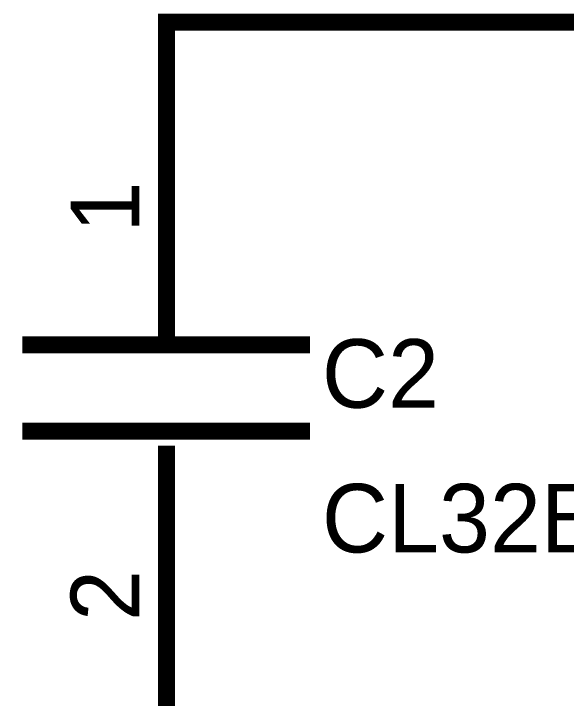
# Model space of a CAD drawing. Header units: inches. Extents: x 0 to 431, y 0 to 297.
# Drawn here: x 55.32 to 65.08, y 67.06 to 79.14 of the extents above; entities that cross this region are included whole.
import ezdxf

# ---------------------------------------------------------------- set-up
doc = ezdxf.new("R2010")
doc.units = ezdxf.units.IN
doc.layers.add('Sheet', color=255, linetype='Continuous')

msp = doc.modelspace()

# ---------------------------------------------------------------- linework, layer by layer
at = {"layer": 'Sheet'}
for points in [[(70.58, 77.977, 0.3, 0.3, 0), (70.58, 78.994, 0.3, 0.3, 0), (58.012, 78.994, 0.3, 0.3, 0), (58.012, 75.079, 0.3, 0.3, 0)], [(58.012, 73.297, 0.3, 0.3, 0), (58.012, 75.079, 0.3, 0.3, 0)], [(58.012, 73.297, 0.3, 0.3, 0), (58.012, 74.062, 0.3, 0.3, 0)], [(60.549, 73.297, 0.3, 0.3, 0), (55.466, 73.297, 0.3, 0.3, 0)], [(60.549, 71.777, 0.3, 0.3, 0), (55.466, 71.777, 0.3, 0.3, 0)], [(58.012, 71.516, 0.3, 0.3, 0), (58.012, 69.995, 0.3, 0.3, 0)], [(58.012, 71.516, 0.3, 0.3, 0), (58.012, 71.264, 0.3, 0.3, 0)], [(60.423, 65.282, 0.3, 0.3, 0), (60.423, 64.996, 0.3, 0.3, 0), (58.012, 64.996, 0.3, 0.3, 0), (58.012, 69.995, 0.3, 0.3, 0)]]:
    msp.add_lwpolyline(points, format="xyseb", dxfattribs=at)

# ---------------------------------------------------------------- texts
for s, p in [('1', (57.533, 75.28)), ('2', (57.533, 68.424))]:
    msp.add_text(s, height=1.21, rotation=90, dxfattribs=at).set_placement(p)
for s, height, p in [('C2', 1.2099, (60.759, 72.188)), ('CL32B334KBFNNNE', 1.20986, (60.759, 69.634))]:
    msp.add_text(s, height=height, dxfattribs=at).set_placement(p)

doc.saveas('drawing.dxf')
